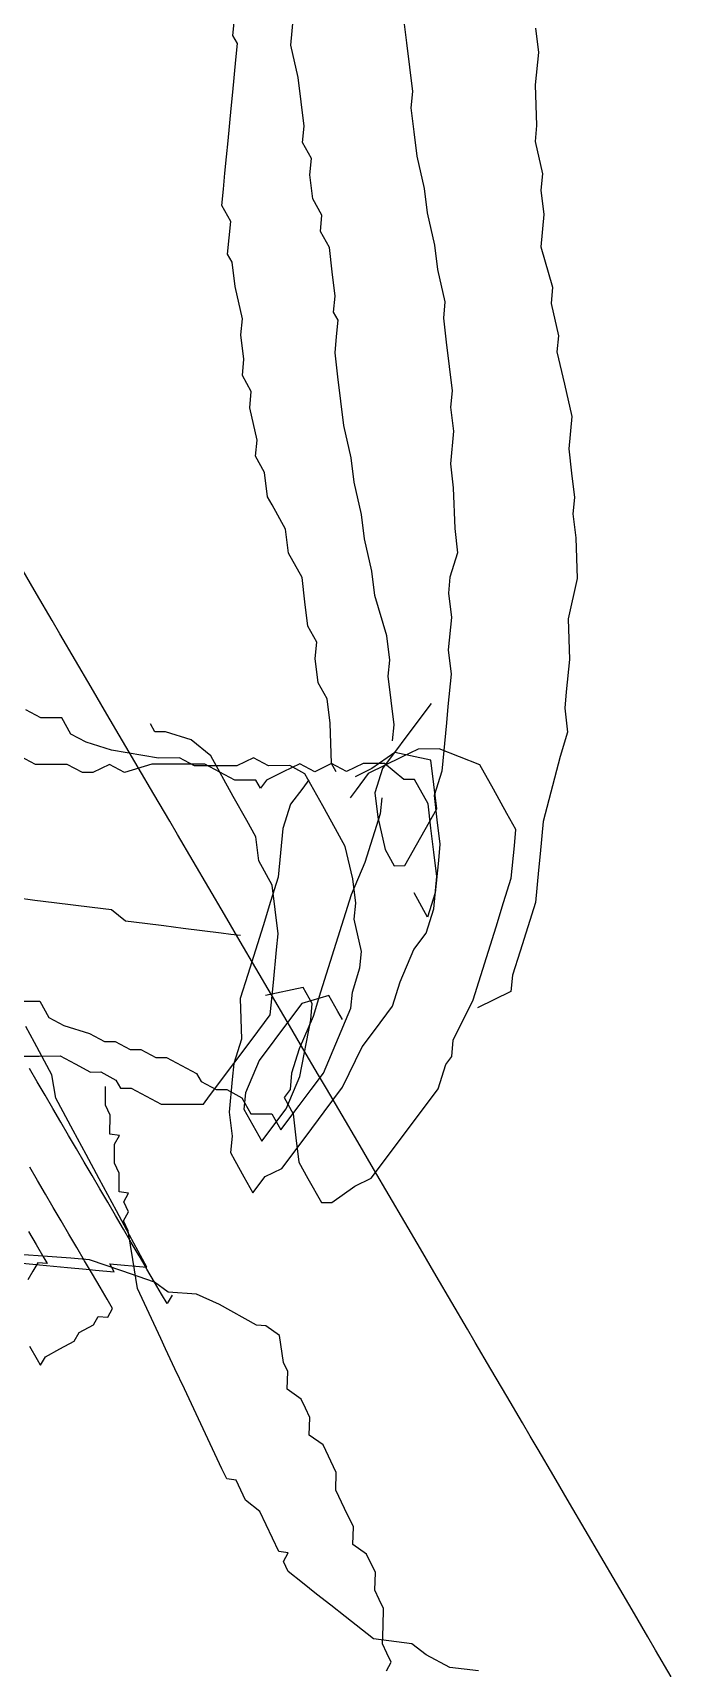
# Model space of a CAD drawing. Extents: x 360 to 742, y 109 to 616.
# Drawn here: x 641.1 to 696.4, y 181.8 to 323.4 of the extents above; entities that cross this region are included whole.
import ezdxf

# ---------------------------------------------------------------- set-up
doc = ezdxf.new("R2010")
doc.units = 0

msp = doc.modelspace()

# ---------------------------------------------------------------- linework, layer by layer
at = {"layer": '1', "color": 252}
for points in [[(667.333, 259.418, -20.872), (666.941, 260.118, -20.274), (666.824, 263.622, -19.437), (666.57, 265.725, -18.717), (665.789, 267.125, -17.52), (665.535, 269.226, -16.802), (665.671, 270.628, -16.681), (664.892, 272.028, -15.485), (664.637, 274.13, -14.767), (664.384, 276.232, -14.049), (663.215, 278.332, -12.252), (662.96, 280.435, -11.534), (661.79, 282.533, -9.737), (661.401, 283.233, -9.139), (661.147, 285.335, -8.42), (660.366, 286.734, -7.223), (660.503, 288.137, -7.103), (659.859, 290.94, -5.787), (659.993, 292.341, -5.668), (659.214, 293.741, -4.469), (659.35, 295.144, -4.351), (659.095, 297.247, -3.632), (659.232, 298.648, -3.512), (658.587, 301.452, -2.195), (658.333, 303.554, -1.477), (657.943, 304.253, -0.878), (658.08, 305.655, -0.759), (658.217, 307.059, -0.639), (657.435, 308.457, 0.558), (657.572, 309.859, 0.678), (657.708, 311.262, 0.799), (657.843, 312.665, 0.918), (657.978, 314.069, 1.036), (658.251, 316.873, 1.277), (658.385, 318.276, 1.396), (658.66, 321.081, 1.635), (658.794, 322.482, 1.754), (658.405, 323.183, 2.353), (658.539, 324.586, 2.473)], [(672.224, 262.075, -7.428), (672.36, 263.479, -7.308), (671.851, 267.682, -5.872), (671.988, 269.084, -5.753), (671.734, 271.186, -5.035), (670.7, 274.69, -3.118), (670.445, 276.791, -2.401), (669.802, 279.593, -1.084), (669.547, 281.696, -0.366), (668.903, 284.498, 0.951), (668.65, 286.6, 1.67), (668.006, 289.402, 2.987), (667.498, 293.605, 4.423), (667.244, 295.709, 5.143), (667.38, 297.111, 5.26), (667.515, 298.515, 5.381), (667.126, 299.214, 5.98), (667.261, 300.616, 6.1), (667.006, 302.719, 6.818), (666.753, 304.821, 7.535), (665.974, 306.22, 8.733), (666.109, 307.623, 8.852), (665.33, 309.023, 10.051), (665.075, 311.124, 10.769), (665.21, 312.526, 10.887), (664.431, 313.925, 12.085), (664.566, 315.329, 12.204), (664.311, 317.431, 12.922), (664.058, 319.534, 13.642), (663.417, 322.336, 14.959), (663.686, 325.141, 15.198)], [(673.191, 324.637, -14.77), (673.445, 322.536, -15.489), (673.7, 320.433, -16.207), (673.954, 318.329, -16.925), (673.817, 316.928, -17.045), (674.071, 314.826, -17.764), (674.326, 312.723, -18.483), (674.97, 309.921, -19.799), (675.225, 307.819, -20.517), (675.868, 305.017, -21.834), (676.122, 302.914, -22.554), (676.765, 300.113, -23.869), (676.629, 298.71, -23.99), (676.884, 296.607, -24.708), (677.138, 294.506, -25.426), (677.391, 292.403, -26.143), (677.258, 290.999, -26.264), (677.51, 288.898, -26.983), (677.239, 286.093, -27.222), (677.493, 283.99, -27.941), (677.612, 280.484, -28.779), (677.866, 278.383, -29.496), (677.202, 276.277, -29.136), (677.067, 274.876, -29.257), (677.322, 272.773, -29.975), (677.051, 269.967, -30.213), (677.305, 267.865, -30.932), (677.032, 265.06, -31.171), (676.897, 263.657, -31.289), (676.488, 259.449, -31.65), (675.827, 257.344, -31.291), (676.08, 255.241, -32.008), (676.335, 253.139, -32.727), (676.2, 251.736, -32.846), (675.929, 248.931, -33.086), (675.266, 246.825, -32.726), (675.266, 246.825, -32.726), (675.266, 246.825, -32.726), (674.095, 248.926, -30.93)], [(684.612, 323.812, -9.71), (684.866, 321.71, -10.429), (684.594, 318.905, -10.666), (684.713, 315.4, -11.505), (684.577, 313.997, -11.624), (685.22, 311.195, -12.94), (685.086, 309.793, -13.061), (685.339, 307.69, -13.779), (685.067, 304.885, -14.019), (686.1, 301.384, -15.934), (685.965, 299.98, -16.054), (686.609, 297.179, -17.371), (686.473, 295.776, -17.492), (687.118, 292.974, -18.807), (687.762, 290.173, -20.125), (687.49, 287.367, -20.364), (687.743, 285.264, -21.083), (687.998, 283.162, -21.801), (687.861, 281.759, -21.919), (688.115, 279.658, -22.639), (688.235, 276.152, -23.477), (687.436, 272.644, -23.236), (687.555, 269.139, -24.074), (687.281, 266.334, -24.314), (687.148, 264.931, -24.432), (687.401, 262.829, -25.151), (686.739, 260.725, -24.792), (685.281, 255.111, -24.192), (685.008, 252.306, -24.433), (684.873, 250.901, -24.552), (684.601, 248.096, -24.79), (683.278, 243.885, -24.072), (682.616, 241.78, -23.712), (682.481, 240.378, -23.832), (682.481, 240.378, -23.832), (679.598, 238.965, -20.719)], [(696.38, 181.016, 73.816), (695.022, 183.329, 75.947), (694.344, 184.492, 77.014), (692.985, 186.807, 79.147), (691.627, 189.123, 81.278), (690.268, 191.44, 83.409), (688.912, 193.757, 85.541), (687.553, 196.072, 87.674), (686.193, 198.39, 89.806), (684.835, 200.707, 91.939), (684.155, 201.864, 93.004), (683.479, 203.021, 94.074), (682.117, 205.338, 96.203), (680.758, 207.658, 98.336), (679.4, 209.972, 100.469), (678.722, 211.131, 101.534), (677.365, 213.445, 103.666), (676.007, 215.763, 105.798), (674.649, 218.078, 107.93), (673.29, 220.397, 110.063), (671.932, 222.71, 112.195), (670.573, 225.028, 114.326), (669.216, 227.346, 116.459), (667.86, 229.662, 118.594), (666.498, 231.978, 120.722), (665.82, 233.137, 121.789), (664.463, 235.451, 123.922), (663.105, 237.77, 126.054), (661.746, 240.086, 128.182), (660.388, 242.402, 130.317), (659.031, 244.716, 132.45), (657.672, 247.035, 134.581), (656.313, 249.351, 136.713), (654.952, 251.666, 138.846), (653.598, 253.982, 140.977), (652.919, 255.141, 142.046), (651.557, 257.458, 144.176), (650.201, 259.775, 146.309), (648.841, 262.092, 148.442), (647.483, 264.409, 150.571), (646.128, 266.724, 152.704), (644.768, 269.042, 154.84), (643.408, 271.357, 156.97), (642.73, 272.516, 158.036), (641.373, 274.831, 160.165), (640.015, 277.149, 162.299)], [(675.568, 265.309, -24.065), (675.568, 265.309, -24.065), (675.568, 265.309, -24.065), (674.515, 263.903, -23.107), (671.363, 259.686, -20.231), (670.7, 257.579, -19.873), (670.953, 255.477, -20.591), (671.599, 252.676, -21.907), (672.377, 251.276, -23.104), (673.292, 251.279, -24.183), (676.06, 256.196, -26.458), (675.804, 258.299, -25.741), (675.55, 260.402, -25.022), (672.415, 261.092, -21.19), (670.447, 259.682, -19.154), (669.003, 258.976, -17.597)], [(639.773, 234.782, 6.672), (641.603, 234.79, 4.517), (643.436, 234.796, 2.361), (644.742, 234.099, 0.685), (646.047, 233.403, -0.99), (646.962, 233.407, -2.068), (648.268, 232.71, -3.745), (648.656, 232.01, -4.344), (649.574, 232.014, -5.423), (650.878, 231.317, -7.098), (652.184, 230.62, -8.775), (653.101, 230.624, -9.852), (654.017, 230.626, -10.931), (654.933, 230.629, -12.008), (655.848, 230.633, -13.085), (656.375, 231.336, -13.564), (658.477, 234.148, -15.481), (660.054, 236.257, -16.918), (661.633, 238.365, -18.356), (661.903, 241.171, -18.116), (662.174, 243.976, -17.876), (662.31, 245.378, -17.758), (662.055, 247.48, -17.039), (661.802, 249.583, -16.321), (660.633, 251.682, -14.525), (660.378, 253.785, -13.807), (659.599, 255.184, -12.608), (658.427, 257.282, -10.813), (656.478, 260.782, -7.82), (654.784, 262.178, -5.544), (652.562, 262.871, -2.79), (651.646, 262.867, -1.712), (651.258, 263.567, -1.113)], [(639.832, 239.527, 26.223), (641.663, 239.533, 24.068), (642.444, 238.133, 22.87), (643.75, 237.436, 21.193), (645.969, 236.743, 18.439), (647.276, 236.048, 16.763), (648.192, 236.05, 15.686), (649.497, 235.355, 14.008), (650.414, 235.357, 12.932), (651.719, 234.661, 11.254), (652.635, 234.664, 10.177), (653.938, 233.969, 8.501), (655.245, 233.272, 6.824), (655.635, 232.571, 6.226), (656.94, 231.876, 4.549), (657.857, 231.878, 3.471), (659.162, 231.182, 1.796), (659.942, 229.782, 0.597), (660.858, 229.786, -0.481), (661.774, 229.789, -1.558), (662.553, 228.389, -2.755), (662.553, 228.389, -2.755), (664.132, 230.498, -4.193), (665.181, 231.903, -5.15), (666.234, 233.31, -6.109), (668.609, 238.926, -7.786), (668.745, 240.33, -7.666), (669.407, 242.434, -8.024), (669.542, 243.838, -7.906), (668.897, 246.64, -6.588), (669.035, 248.042, -6.469), (668.779, 250.146, -5.751), (668.137, 252.946, -4.435), (666.967, 255.045, -2.638), (666.186, 256.446, -1.44), (665.406, 257.845, -0.242), (664.627, 259.244, 0.954), (663.323, 259.94, 2.631), (661.49, 259.934, 4.786), (660.184, 260.631, 6.462), (658.742, 259.924, 8.019), (656.91, 259.917, 10.175), (655.08, 259.91, 12.329), (653.774, 260.609, 14.007), (651.942, 260.601, 16.162), (647.89, 261.289, 21.072), (645.67, 261.982, 23.827), (644.362, 262.678, 25.502), (643.582, 264.078, 26.7), (641.751, 264.07, 28.855), (640.445, 264.768, 30.532)], [(659.479, 258.689, -11.771), (658.564, 258.686, -10.693), (657.259, 259.383, -9.016), (655.953, 260.079, -7.34), (654.121, 260.072, -5.186), (653.206, 260.069, -4.107), (652.291, 260.066, -3.03), (651.374, 260.062, -1.951), (649.017, 259.354, 0.682), (647.714, 260.05, 2.359), (646.27, 259.343, 3.917), (645.355, 259.34, 4.994), (644.049, 260.036, 6.67), (641.302, 260.027, 9.904), (639.996, 260.723, 11.58)], [(671.291, 257.165, -7.308), (671.155, 255.762, -7.428), (669.831, 251.55, -6.708), (668.644, 248.742, -5.871), (667.983, 246.636, -5.51), (667.321, 244.53, -5.15), (666.66, 242.426, -4.791), (665.999, 240.319, -4.433), (665.337, 238.214, -4.073), (664.149, 235.406, -3.235), (663.488, 233.3, -2.874), (663.352, 231.897, -2.994), (662.825, 231.195, -2.516), (663.605, 229.796, -3.713), (663.862, 227.693, -4.431), (664.115, 225.591, -5.15), (664.895, 224.191, -6.347), (666.066, 222.092, -8.141), (666.979, 222.095, -9.22), (666.979, 222.095, -9.22), (668.947, 223.504, -11.257), (670.387, 224.211, -12.814), (672.49, 227.023, -14.73), (676.171, 231.943, -18.084), (676.832, 234.048, -18.442), (677.359, 234.752, -18.922), (677.494, 236.153, -18.802), (679.207, 239.665, -20.12), (679.869, 241.771, -20.48), (680.53, 243.876, -20.839), (681.193, 245.982, -21.199), (681.854, 248.087, -21.557), (682.514, 250.192, -21.918), (682.786, 252.999, -21.678), (682.923, 254.4, -21.558), (682.144, 255.8, -20.362), (680.975, 257.898, -18.564), (679.804, 259.999, -16.768), (676.277, 261.388, -12.338), (674.446, 261.382, -10.183), (673.005, 260.675, -8.624), (670.121, 259.263, -5.513), (669.07, 257.857, -4.554), (668.544, 257.156, -4.076), (668.544, 257.156, -4.076)], [(664.973, 258.709, -18.237), (664.973, 258.709, -18.237), (664.973, 258.709, -18.237), (664.973, 258.709, -18.237), (664.448, 258.004, -17.759), (663.398, 256.6, -16.799), (662.735, 254.493, -16.441), (662.328, 250.286, -16.799), (661.665, 248.18, -16.441), (661.005, 246.075, -16.081), (660.343, 243.969, -15.721), (659.681, 241.863, -15.362), (659.019, 239.758, -15.003), (659.137, 236.254, -15.841), (658.477, 234.148, -15.481), (658.341, 232.745, -15.602), (658.068, 229.94, -15.839), (658.322, 227.838, -16.558), (658.187, 226.435, -16.678), (658.578, 225.735, -17.276), (659.356, 224.336, -18.475), (660.137, 222.936, -19.672), (661.187, 224.342, -20.63), (662.632, 225.048, -22.186), (664.734, 227.86, -24.102), (666.31, 229.969, -25.54), (667.888, 232.078, -26.978), (669.601, 235.589, -28.295), (670.653, 236.994, -29.252), (672.23, 239.104, -30.69), (672.89, 241.209, -31.049), (674.08, 244.018, -31.888), (675.129, 245.424, -32.845), (675.792, 247.529, -33.205), (676.063, 250.335, -32.966), (675.809, 252.437, -32.247), (675.556, 254.539, -31.529), (675.303, 256.642, -30.812), (674.133, 258.74, -29.016), (673.218, 258.737, -27.937), (671.521, 260.133, -25.663), (669.689, 260.128, -23.507), (668.248, 259.421, -21.949), (666.941, 260.118, -20.274), (665.5, 259.411, -18.717), (664.195, 260.107, -17.041), (662.751, 259.402, -15.483), (661.312, 258.695, -13.927), (660.785, 257.992, -13.448), (660.396, 258.691, -12.848), (659.479, 258.689, -11.771)], [(659.044, 245.223, 133.236), (659.044, 245.223, 133.236), (658.213, 245.327, 132.683), (657.387, 245.431, 132.132), (655.73, 245.639, 131.032), (654.074, 245.846, 129.929), (652.419, 246.054, 128.829), (650.763, 246.262, 127.727), (649.103, 246.469, 126.623), (647.87, 247.442, 125.033), (646.214, 247.65, 123.932), (644.556, 247.857, 122.83), (642.899, 248.065, 121.729), (641.244, 248.272, 120.626), (639.587, 248.48, 119.523)], [(667.88, 237.939, -20.47), (667.492, 238.64, -19.87), (666.712, 240.039, -18.675), (664.355, 239.329, -16.038), (663.303, 237.924, -15.081), (660.674, 234.41, -12.686), (659.487, 231.601, -11.846), (659.351, 230.198, -11.966), (660.131, 228.8, -13.162), (660.911, 227.4, -14.36), (663.014, 230.211, -16.277), (664.201, 233.02, -17.116), (665.136, 237.93, -17.236), (665.272, 239.332, -17.117), (664.491, 240.732, -15.917), (661.218, 240.02, -12.205)], [(638.417, 217.019, -11.2), (641.645, 216.711, -8.855), (644.065, 216.48, -7.097), (645.679, 216.327, -5.926), (645.679, 216.327, -5.926), (646.486, 216.249, -5.339), (648.1, 216.098, -4.168), (648.1, 216.098, -4.168), (647.724, 216.794, -3.557), (650.952, 216.489, -1.213), (650.952, 216.489, -1.213), (650.573, 217.186, -0.606), (650.573, 217.186, -0.606), (649.442, 219.279, 1.226), (648.314, 221.371, 3.054), (646.809, 224.162, 5.49), (645.683, 226.255, 7.319), (644.551, 228.35, 9.148), (643.047, 231.141, 11.586), (642.723, 233.158, 14), (641.219, 235.95, 16.441), (640.466, 237.345, 17.657)], [(653.124, 214.085, -18.763), (653.124, 214.085, -18.763), (652.694, 213.349, -18.239), (652.694, 213.349, -18.239), (652.694, 213.349, -18.239), (652.694, 213.349, -18.239), (652.694, 213.349, -18.239), (652.694, 213.349, -18.239), (652.694, 213.349, -18.239), (652.694, 213.349, -18.239), (652.694, 213.349, -18.239), (652.694, 213.349, -18.239), (652.694, 213.349, -18.239), (652.694, 213.349, -18.239), (652.694, 213.349, -18.239), (652.694, 213.349, -18.239), (652.694, 213.349, -18.239), (652.694, 213.349, -18.239), (652.694, 213.349, -18.239), (652.694, 213.349, -18.239), (652.694, 213.349, -18.239), (652.694, 213.349, -18.239), (652.694, 213.349, -18.239), (652.694, 213.349, -18.239), (652.694, 213.349, -18.239), (652.694, 213.349, -18.239), (652.694, 213.349, -18.239), (652.694, 213.349, -18.239), (652.694, 213.349, -18.239), (652.694, 213.349, -18.239), (652.694, 213.349, -18.239), (652.694, 213.349, -18.239), (652.694, 213.349, -18.239), (652.218, 214.163, -17.491), (651.599, 215.214, -16.521), (650.94, 216.341, -15.484), (650.262, 217.491, -14.424), (649.588, 218.646, -13.362), (648.911, 219.804, -12.298), (648.229, 220.962, -11.231), (647.551, 222.119, -10.163), (646.872, 223.279, -9.1), (646.195, 224.436, -8.032), (645.515, 225.593, -6.966), (644.835, 226.752, -5.9), (644.158, 227.911, -4.836), (643.477, 229.067, -3.77), (642.798, 230.23, -2.703), (642.12, 231.387, -1.636), (641.441, 232.545, -0.57), (640.762, 233.698, 0.498)], [(679.689, 181.524, 57.514), (677.203, 181.836, 55.86), (675.138, 182.911, 53.719), (673.903, 183.885, 52.128), (670.591, 184.301, 49.925), (668.121, 186.242, 46.745), (666.886, 187.217, 45.153), (665.65, 188.189, 43.562), (664.413, 189.161, 41.974), (663.18, 190.132, 40.384), (662.77, 191.002, 39.343), (663.192, 191.766, 38.854), (662.363, 191.869, 38.303), (660.735, 195.343, 34.145), (659.501, 196.314, 32.554), (659.095, 197.182, 31.515), (659.095, 197.182, 31.515), (658.684, 198.052, 30.475), (658.684, 198.052, 30.475), (657.859, 198.156, 29.925), (657.451, 199.023, 28.885), (656.637, 200.758, 26.806), (655.008, 204.232, 22.648), (654.193, 205.969, 20.57), (653.377, 207.703, 18.49), (652.564, 209.44, 16.412), (652.564, 209.44, 16.412), (652.157, 210.308, 15.371), (650.934, 212.913, 12.252), (650.121, 214.65, 10.174), (649.726, 217.151, 7.606), (649.333, 219.652, 5.039), (649.333, 219.652, 5.039), (648.926, 220.521, 3.999), (649.346, 221.284, 3.512), (648.941, 222.153, 2.472), (649.362, 222.915, 1.984), (648.534, 223.02, 1.432), (648.534, 223.02, 1.432), (648.545, 224.654, -0.097), (648.138, 225.52, -1.135), (648.151, 227.154, -2.664), (648.572, 227.918, -3.152), (647.745, 228.023, -3.703), (647.759, 229.654, -5.231), (647.353, 230.522, -6.27), (647.366, 232.155, -7.799), (647.366, 232.155, -7.799), (647.366, 232.155, -7.799)], [(640.764, 209.644, 122.842), (641.437, 208.495, 121.783), (641.697, 208.047, 121.37), (641.722, 208.007, 121.334), (641.722, 208.007, 121.334), (641.722, 208.007, 121.334), (641.722, 208.007, 121.334), (641.722, 208.007, 121.334), (641.722, 208.007, 121.334), (641.722, 208.007, 121.334), (641.722, 208.007, 121.334), (641.722, 208.007, 121.334), (641.722, 208.007, 121.334), (641.722, 208.007, 121.334), (641.722, 208.007, 121.334), (641.722, 208.007, 121.334), (641.722, 208.007, 121.334), (641.722, 208.007, 121.334), (641.722, 208.007, 121.334), (641.722, 208.007, 121.334), (641.722, 208.007, 121.334), (641.722, 208.007, 121.334), (641.722, 208.007, 121.334), (641.722, 208.007, 121.334), (641.722, 208.007, 121.334), (641.722, 208.007, 121.334), (641.722, 208.007, 121.334), (641.722, 208.007, 121.334), (641.722, 208.007, 121.334), (641.722, 208.007, 121.334), (641.722, 208.007, 121.334), (641.722, 208.007, 121.334), (641.722, 208.007, 121.334), (641.722, 208.007, 121.334), (641.722, 208.007, 121.334), (641.722, 208.007, 121.334), (641.722, 208.007, 121.334), (641.722, 208.007, 121.334), (641.722, 208.007, 121.334), (641.722, 208.007, 121.334), (641.722, 208.007, 121.334), (641.722, 208.007, 121.334), (641.722, 208.007, 121.334), (641.722, 208.007, 121.334), (642.154, 208.74, 120.809), (643.394, 209.417, 120.865), (643.394, 209.417, 120.865), (643.394, 209.417, 120.865), (644.636, 210.091, 120.922), (645.069, 210.828, 120.399), (646.308, 211.501, 120.455), (646.737, 212.236, 119.93), (646.737, 212.236, 119.93), (646.737, 212.236, 119.93), (647.55, 212.178, 120.512), (647.978, 212.912, 119.986), (647.978, 212.912, 119.986), (647.978, 212.912, 119.986), (647.978, 212.912, 119.986), (647.978, 212.912, 119.986), (647.978, 212.912, 119.986), (647.978, 212.912, 119.986), (647.978, 212.912, 119.986), (647.978, 212.912, 119.986), (647.978, 212.912, 119.986), (647.978, 212.912, 119.986), (647.978, 212.912, 119.986), (647.978, 212.912, 119.986), (647.979, 212.912, 119.986), (647.504, 213.722, 120.734), (646.887, 214.779, 121.702), (646.223, 215.904, 122.741), (645.548, 217.053, 123.797), (644.873, 218.209, 124.862), (644.195, 219.366, 125.925), (643.513, 220.524, 126.992), (642.837, 221.679, 128.061), (642.157, 222.837, 129.125), (641.479, 223.996, 130.19), (640.798, 225.156, 131.256)], [(640.686, 219.59, 111.928), (641.347, 218.465, 110.893), (642.02, 217.314, 109.836), (642.284, 216.867, 109.424), (642.305, 216.826, 109.384), (642.305, 216.826, 109.384), (642.305, 216.826, 109.384), (642.305, 216.826, 109.384), (642.305, 216.826, 109.384), (642.305, 216.826, 109.384), (642.305, 216.826, 109.384), (642.305, 216.826, 109.384), (642.305, 216.826, 109.384), (642.305, 216.826, 109.384), (642.305, 216.826, 109.384), (642.305, 216.826, 109.384), (642.305, 216.826, 109.384), (642.305, 216.826, 109.384), (642.305, 216.826, 109.384), (642.305, 216.826, 109.384), (642.305, 216.826, 109.384), (642.305, 216.826, 109.384), (641.493, 216.886, 108.801), (641.493, 216.886, 108.801), (641.493, 216.886, 108.801), (641.067, 216.151, 109.327), (641.067, 216.151, 109.327), (641.067, 216.151, 109.327), (641.067, 216.151, 109.327), (641.067, 216.151, 109.327), (641.067, 216.151, 109.327), (641.067, 216.151, 109.327), (641.067, 216.151, 109.327), (640.635, 215.415, 109.852)], [(671.693, 181.54, 31.166), (672.122, 182.276, 30.643), (671.738, 183.072, 29.539), (671.358, 183.867, 28.433), (671.406, 185.393, 26.802), (671.454, 186.926, 25.171), (671.454, 186.926, 25.171), (671.072, 187.72, 24.064), (670.692, 188.512, 22.958), (670.741, 190.042, 21.324), (669.977, 191.629, 19.112), (668.784, 192.485, 17.425), (668.832, 194.013, 15.793), (668.067, 195.601, 13.581), (667.305, 197.191, 11.37), (667.353, 198.721, 9.738), (666.207, 201.104, 6.42), (665.016, 201.957, 4.734), (665.064, 203.487, 3.102), (664.68, 204.281, 1.999), (664.302, 205.074, 0.89), (663.107, 205.929, -0.798), (663.155, 207.46, -2.427), (662.773, 208.253, -3.534), (662.439, 210.577, -6.272), (661.248, 211.428, -7.956), (661.248, 211.428, -7.956), (661.248, 211.428, -7.956), (661.248, 211.428, -7.956), (660.435, 211.489, -8.538), (657.239, 213.255, -12.498), (655.233, 214.172, -14.765), (652.794, 214.347, -16.511), (651.603, 215.203, -18.198), (648.788, 216.174, -21.05), (645.972, 217.148, -23.899), (644.348, 217.268, -25.062), (642.725, 217.385, -26.226), (639.482, 217.622, -28.552)]]:
    msp.add_polyline3d(points, dxfattribs=at)

doc.saveas('drawing.dxf')
